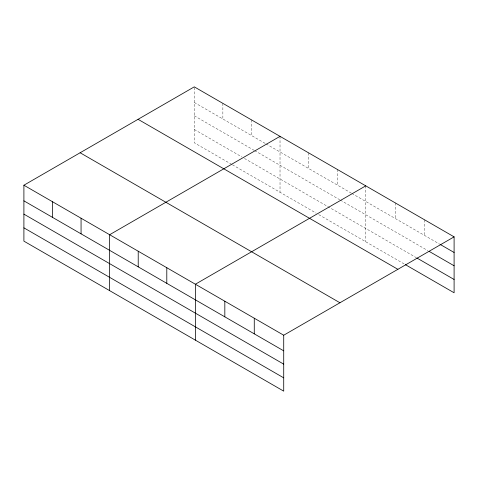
<?xml version="1.0" encoding="UTF-8"?>
<svg xmlns="http://www.w3.org/2000/svg" width="478" height="478" viewBox="0 0 478 478"><rect width="100%" height="100%" fill="white"/><g stroke="black" fill="none" stroke-linecap="round" stroke-linejoin="round"><path stroke-width="0.36" stroke-dasharray="2.39 1.79" d="M194.283 102.471L265.415 143.543M266.049 143.908L351.157 193.04M351.79 193.411L439.378 243.977M194.283 115.772L253.979 150.241M254.619 150.606L339.721 199.744M340.36 200.109L427.852 250.627M194.283 129.478L241.916 156.975M244.455 158.445L416.332 257.678M231.752 164.408L194.283 142.779L194.283 86.853M232.386 164.779L316.221 213.176M318.766 214.646L404.812 264.322M424.655 219.856L424.655 235.475M395.21 202.851L395.21 218.476M365.76 185.852L365.76 241.778M337.181 169.355L337.181 184.974M308.603 152.852L308.603 168.477M280.024 136.35L280.024 192.276M251.44 119.853L251.44 135.477M222.862 103.35L222.862 118.974"/><path stroke-width="0.72" d="M23.9 185.219L283.717 335.221L283.717 391.147L23.9 241.145L23.9 185.219L194.283 86.853L454.1 236.855L454.1 292.781L405.452 264.692M280.024 136.35L109.641 234.722L109.641 290.648M365.76 185.852L195.383 284.225L195.383 340.151M283.717 335.221L454.1 236.855M440.017 244.348L454.1 252.48M429.136 251.362L454.1 265.78M416.971 258.048L454.1 279.481M138.058 119.315L397.875 269.317M80.125 152.757L339.942 302.765M23.9 200.844L283.717 350.846M23.9 214.144L283.717 364.146M23.9 227.845L283.717 377.847M254.272 318.223L254.272 333.847M224.827 301.224L224.827 316.848M166.798 267.722L166.798 283.346M138.22 251.219L138.22 266.844M81.063 218.219L81.063 233.844M52.478 201.722L52.478 217.341"/></g></svg>
